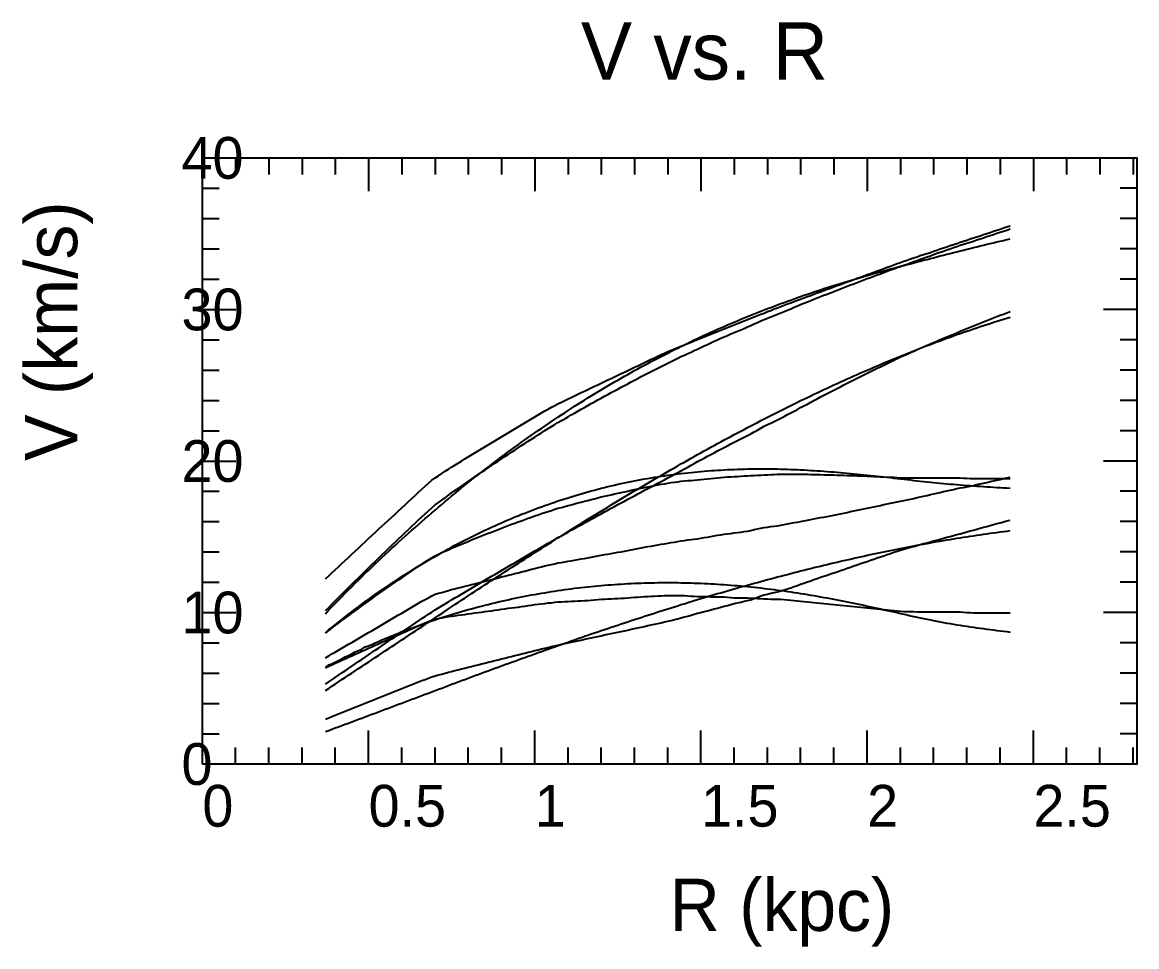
# Model space of a CAD drawing. Extents: x -35 to 179, y -35 to 142.
import ezdxf

# ---------------------------------------------------------------- set-up
doc = ezdxf.new("R2010")
doc.units = 0

msp = doc.modelspace()

# ---------------------------------------------------------------- linework, layer by layer
at = {"color": 0}
for p, q in [((6.38, 116.19), (6.38, 112.99)), ((12.75, 116.19), (12.75, 112.99)), ((19.13, 116.19), (19.13, 112.99)), ((25.5, 116.19), (25.5, 112.99)), ((31.88, 116.19), (31.88, 109.79)), ((38.25, 116.19), (38.25, 112.99)), ((44.63, 116.19), (44.63, 112.99)), ((51, 116.19), (51, 112.99)), ((57.38, 116.19), (57.38, 112.99)), ((63.75, 116.19), (63.75, 109.79)), ((70.13, 116.19), (70.13, 112.99)), ((76.5, 116.19), (76.5, 112.99)), ((82.88, 116.19), (82.88, 112.99)), ((89.25, 116.19), (89.25, 112.99)), ((95.63, 116.19), (95.63, 109.79)), ((102, 116.19), (102, 112.99)), ((108.38, 116.19), (108.38, 112.99)), ((114.75, 116.19), (114.75, 112.99)), ((121.13, 116.19), (121.13, 112.99)), ((127.5, 116.19), (127.5, 109.79)), ((133.88, 116.19), (133.88, 112.99)), ((140.25, 116.19), (140.25, 112.99)), ((146.63, 116.19), (146.63, 112.99)), ((153, 116.19), (153, 112.99)), ((159.38, 116.19), (159.38, 109.79)), ((165.76, 116.19), (165.76, 112.99)), ((172.13, 116.19), (172.13, 112.99)), ((178.51, 116.19), (178.51, 112.99)), ((0, 110.38), (3.2, 110.38)), ((179.2, 110.38), (176, 110.38)), ((0, 104.57), (3.2, 104.57)), ((179.2, 104.57), (176, 104.57)), ((0, 98.76), (3.2, 98.76)), ((179.2, 98.76), (176, 98.76)), ((0, 92.95), (3.2, 92.95)), ((179.2, 92.95), (176, 92.95)), ((0, 87.14), (6.4, 87.14)), ((179.2, 87.14), (172.8, 87.14)), ((0, 81.33), (3.2, 81.33)), ((179.2, 81.33), (176, 81.33)), ((0, 75.52), (3.2, 75.52)), ((179.2, 75.52), (176, 75.52)), ((0, 69.71), (3.2, 69.71)), ((179.2, 69.71), (176, 69.71)), ((0, 63.9), (3.2, 63.9)), ((179.2, 63.9), (176, 63.9)), ((0, 58.09), (6.4, 58.09)), ((179.2, 58.09), (172.8, 58.09)), ((0, 52.28), (3.2, 52.28)), ((179.2, 52.28), (176, 52.28)), ((0, 46.47), (3.2, 46.47)), ((179.2, 46.47), (176, 46.47)), ((0, 40.67), (3.2, 40.67)), ((179.2, 40.67), (176, 40.67)), ((0, 34.86), (3.2, 34.86)), ((179.2, 34.86), (176, 34.86)), ((0, 29.05), (6.4, 29.05)), ((179.2, 29.05), (172.8, 29.05)), ((0, 23.24), (3.2, 23.24)), ((179.2, 23.24), (176, 23.24)), ((0, 17.43), (3.2, 17.43)), ((179.2, 17.43), (176, 17.43)), ((0, 11.62), (3.2, 11.62)), ((179.2, 11.62), (176, 11.62)), ((0, 5.81), (3.2, 5.81)), ((31.88, 0), (31.88, 6.4)), ((63.75, 0), (63.75, 6.4)), ((95.63, 0), (95.63, 6.4)), ((127.5, 0), (127.5, 6.4)), ((159.38, 0), (159.38, 6.4)), ((179.2, 5.81), (176, 5.81)), ((6.38, 0), (6.38, 3.2)), ((12.75, 0), (12.75, 3.2)), ((19.13, 0), (19.13, 3.2)), ((25.5, 0), (25.5, 3.2)), ((38.25, 0), (38.25, 3.2)), ((44.63, 0), (44.63, 3.2)), ((51, 0), (51, 3.2)), ((57.38, 0), (57.38, 3.2)), ((70.13, 0), (70.13, 3.2)), ((76.5, 0), (76.5, 3.2)), ((82.88, 0), (82.88, 3.2)), ((89.25, 0), (89.25, 3.2)), ((102, 0), (102, 3.2)), ((108.38, 0), (108.38, 3.2)), ((114.75, 0), (114.75, 3.2)), ((121.13, 0), (121.13, 3.2)), ((133.88, 0), (133.88, 3.2)), ((140.25, 0), (140.25, 3.2)), ((146.63, 0), (146.63, 3.2)), ((153, 0), (153, 3.2)), ((165.76, 0), (165.76, 3.2)), ((172.13, 0), (172.13, 3.2)), ((178.51, 0), (178.51, 3.2))]:
    msp.add_line(p, q, dxfattribs=at)
msp.add_lwpolyline([(0, 0), (0, 116.19), (179.2, 116.19), (179.2, 0)], close=True, dxfattribs=at)
at = {"color": 6}
for points in [[(23.59, 35.52), (24.23, 36.09), (24.86, 36.65), (25.5, 37.22), (26.14, 37.81), (26.78, 38.41), (27.41, 39.02), (28.05, 39.62), (28.69, 40.22), (29.33, 40.82), (29.96, 41.41), (30.6, 42.01), (31.24, 42.61), (31.88, 43.21), (32.51, 43.81), (33.15, 44.41), (33.79, 45.01), (34.43, 45.58), (35.06, 46.16), (35.7, 46.74), (36.34, 47.32), (36.98, 47.92), (37.61, 48.52), (38.25, 49.11), (38.89, 49.71), (39.53, 50.31), (40.16, 50.91), (40.8, 51.5), (41.44, 52.1), (42.08, 52.68), (42.71, 53.25), (43.35, 53.82), (43.99, 54.39), (44.63, 54.85), (45.26, 55.27), (45.9, 55.7), (46.54, 56.12), (47.18, 56.52), (47.81, 56.91), (48.45, 57.31), (49.09, 57.7), (49.73, 58.09), (50.36, 58.48), (51, 58.87), (51.64, 59.25), (52.28, 59.64), (52.91, 60.02), (53.55, 60.41), (54.19, 60.79), (54.83, 61.17), (55.46, 61.56), (56.1, 61.94), (56.74, 62.33), (57.38, 62.71), (58.01, 63.1), (58.65, 63.49), (59.29, 63.87), (59.93, 64.26), (60.56, 64.64), (61.2, 65.03), (61.84, 65.41), (62.48, 65.79), (63.11, 66.18), (63.75, 66.57), (64.39, 66.96), (65.03, 67.35), (65.66, 67.71), (66.3, 68.05), (66.94, 68.4), (67.58, 68.74), (68.21, 69.06), (68.85, 69.37), (69.49, 69.68), (70.13, 69.98), (70.76, 70.29), (71.4, 70.59), (72.04, 70.89), (72.68, 71.19), (73.31, 71.49), (73.95, 71.8), (74.59, 72.1), (75.23, 72.41), (75.86, 72.71), (76.5, 73.02), (77.14, 73.32), (77.78, 73.62), (78.42, 73.93), (79.05, 74.23), (79.69, 74.54), (80.33, 74.84), (80.97, 75.15), (81.6, 75.45), (82.24, 75.76), (82.88, 76.06), (83.52, 76.36), (84.15, 76.67), (84.79, 76.97), (85.43, 77.28), (86.07, 77.59), (86.7, 77.89), (87.34, 78.19), (87.98, 78.49), (88.62, 78.79), (89.25, 79.09), (89.89, 79.34), (90.53, 79.61), (91.17, 79.87), (91.8, 80.13), (92.44, 80.38), (93.08, 80.63), (93.72, 80.88), (94.35, 81.13), (94.99, 81.39), (95.63, 81.64), (96.27, 81.9), (96.9, 82.16), (97.54, 82.41), (98.18, 82.67), (98.82, 82.92), (99.45, 83.18), (100.09, 83.43), (100.73, 83.69), (101.37, 83.95), (102, 84.2), (102.64, 84.45), (103.28, 84.71), (103.92, 84.96), (104.55, 85.21), (105.19, 85.46), (105.83, 85.71), (106.47, 85.96), (107.1, 86.21), (107.74, 86.46), (108.38, 86.72), (109.02, 86.97), (109.65, 87.23), (110.29, 87.48), (110.93, 87.72), (111.57, 87.96), (112.2, 88.2), (112.84, 88.44), (113.48, 88.67), (114.12, 88.91), (114.75, 89.14), (115.39, 89.38), (116.03, 89.61), (116.67, 89.84), (117.3, 90.07), (117.94, 90.31), (118.58, 90.54), (119.22, 90.78), (119.85, 91.01), (120.49, 91.25), (121.13, 91.48), (121.77, 91.71), (122.4, 91.95), (123.04, 92.18), (123.68, 92.42), (124.32, 92.65), (124.95, 92.88), (125.59, 93.11), (126.23, 93.35), (126.87, 93.59), (127.5, 93.82), (128.14, 94.06), (128.78, 94.3), (129.42, 94.53), (130.05, 94.76), (130.69, 94.99), (131.33, 95.22), (131.97, 95.46), (132.6, 95.7), (133.24, 95.94), (133.88, 96.17), (134.52, 96.39), (135.15, 96.6), (135.79, 96.82), (136.43, 97.03), (137.07, 97.24), (137.7, 97.46), (138.34, 97.67), (138.98, 97.88), (139.62, 98.09), (140.25, 98.31), (140.89, 98.52), (141.53, 98.73), (142.17, 98.94), (142.8, 99.15), (143.44, 99.37), (144.08, 99.58), (144.72, 99.8), (145.35, 100.01), (145.99, 100.22), (146.63, 100.44), (147.27, 100.65), (147.9, 100.86), (148.54, 101.07), (149.18, 101.28), (149.82, 101.49), (150.45, 101.71), (151.09, 101.92), (151.73, 102.13), (152.37, 102.35), (153, 102.56), (153.64, 102.77), (154.28, 102.98), (154.92, 103.19)], [(23.59, 8.63), (24.23, 8.88), (24.86, 9.13), (25.5, 9.37), (26.14, 9.62), (26.78, 9.88), (27.41, 10.13), (28.05, 10.39), (28.69, 10.64), (29.33, 10.9), (29.96, 11.15), (30.6, 11.41), (31.24, 11.67), (31.88, 11.92), (32.51, 12.18), (33.15, 12.43), (33.79, 12.69), (34.43, 12.94), (35.06, 13.2), (35.7, 13.45), (36.34, 13.7), (36.98, 13.96), (37.61, 14.21), (38.25, 14.47), (38.89, 14.73), (39.53, 14.98), (40.16, 15.24), (40.8, 15.49), (41.44, 15.75), (42.08, 15.99), (42.71, 16.23), (43.35, 16.46), (43.99, 16.7), (44.63, 16.93), (45.26, 17.08), (45.9, 17.25), (46.54, 17.42), (47.18, 17.59), (47.81, 17.75), (48.45, 17.91), (49.09, 18.06), (49.73, 18.22), (50.36, 18.38), (51, 18.54), (51.64, 18.71), (52.28, 18.87), (52.91, 19.03), (53.55, 19.19), (54.19, 19.35), (54.83, 19.51), (55.46, 19.67), (56.1, 19.83), (56.74, 19.99), (57.38, 20.14), (58.01, 20.3), (58.65, 20.46), (59.29, 20.62), (59.93, 20.78), (60.56, 20.94), (61.2, 21.1), (61.84, 21.26), (62.48, 21.42), (63.11, 21.58), (63.75, 21.74), (64.39, 21.9), (65.03, 22.06), (65.66, 22.22), (66.3, 22.37), (66.94, 22.52), (67.58, 22.66), (68.21, 22.81), (68.85, 22.95), (69.49, 23.08), (70.13, 23.22), (70.76, 23.36), (71.4, 23.5), (72.04, 23.63), (72.68, 23.77), (73.31, 23.91), (73.95, 24.05), (74.59, 24.19), (75.23, 24.33), (75.86, 24.47), (76.5, 24.6), (77.14, 24.74), (77.78, 24.88), (78.42, 25.02), (79.05, 25.16), (79.69, 25.29), (80.33, 25.42), (80.97, 25.56), (81.6, 25.69), (82.24, 25.83), (82.88, 25.98), (83.52, 26.12), (84.15, 26.26), (84.79, 26.39), (85.43, 26.53), (86.07, 26.66), (86.7, 26.8), (87.34, 26.94), (87.98, 27.08), (88.62, 27.23), (89.25, 27.37), (89.89, 27.53), (90.53, 27.7), (91.17, 27.86), (91.8, 28.02), (92.44, 28.2), (93.08, 28.37), (93.72, 28.54), (94.35, 28.72), (94.99, 28.89), (95.63, 29.06), (96.27, 29.23), (96.9, 29.39), (97.54, 29.56), (98.18, 29.74), (98.82, 29.91), (99.45, 30.08), (100.09, 30.25), (100.73, 30.41), (101.37, 30.58), (102, 30.75), (102.64, 30.91), (103.28, 31.05), (103.92, 31.2), (104.55, 31.35), (105.19, 31.5), (105.83, 31.75), (106.47, 31.99), (107.1, 32.23), (107.74, 32.46), (108.38, 32.59), (109.02, 32.73), (109.65, 32.86), (110.29, 33), (110.93, 33.19), (111.57, 33.4), (112.2, 33.6), (112.84, 33.8), (113.48, 34.02), (114.12, 34.24), (114.75, 34.46), (115.39, 34.68), (116.03, 34.91), (116.67, 35.13), (117.3, 35.35), (117.94, 35.57), (118.58, 35.79), (119.22, 36.01), (119.85, 36.22), (120.49, 36.44), (121.13, 36.65), (121.77, 36.87), (122.4, 37.09), (123.04, 37.31), (123.68, 37.53), (124.32, 37.75), (124.95, 37.97), (125.59, 38.2), (126.23, 38.42), (126.87, 38.63), (127.5, 38.85), (128.14, 39.07), (128.78, 39.28), (129.42, 39.5), (130.05, 39.72), (130.69, 39.94), (131.33, 40.16), (131.97, 40.37), (132.6, 40.59), (133.24, 40.8), (133.88, 41.01), (134.52, 41.2), (135.15, 41.38), (135.79, 41.55), (136.43, 41.72), (137.07, 41.9), (137.7, 42.07), (138.34, 42.25), (138.98, 42.42), (139.62, 42.59), (140.25, 42.77), (140.89, 42.94), (141.53, 43.12), (142.17, 43.29), (142.8, 43.46), (143.44, 43.64), (144.08, 43.81), (144.72, 43.99), (145.35, 44.16), (145.99, 44.33), (146.63, 44.51), (147.27, 44.68), (147.9, 44.86), (148.54, 45.04), (149.18, 45.21), (149.82, 45.39), (150.45, 45.56), (151.09, 45.74), (151.73, 45.91), (152.37, 46.09), (153, 46.26), (153.64, 46.42), (154.28, 46.59), (154.92, 46.76)]]:
    msp.add_lwpolyline(points, dxfattribs=at)
at = {"color": 4}
for points in [[(23.59, 29.4), (24.23, 30.03), (24.86, 30.67), (25.5, 31.29), (26.14, 31.92), (26.78, 32.56), (27.41, 33.19), (28.05, 33.83), (28.69, 34.46), (29.33, 35.09), (29.96, 35.72), (30.6, 36.35), (31.24, 36.97), (31.88, 37.6), (32.51, 38.22), (33.15, 38.84), (33.79, 39.47), (34.43, 40.08), (35.06, 40.7), (35.7, 41.32), (36.34, 41.93), (36.98, 42.55), (37.61, 43.16), (38.25, 43.76), (38.89, 44.38), (39.53, 44.98), (40.16, 45.59), (40.8, 46.2), (41.44, 46.79), (42.08, 47.4), (42.71, 47.97), (43.35, 48.54), (43.99, 49.11), (44.63, 49.68), (45.26, 50.13), (45.9, 50.6), (46.54, 51.06), (47.18, 51.52), (47.81, 51.97), (48.45, 52.41), (49.09, 52.85), (49.73, 53.29), (50.36, 53.73), (51, 54.17), (51.64, 54.61), (52.28, 55.05), (52.91, 55.49), (53.55, 55.92), (54.19, 56.35), (54.83, 56.78), (55.46, 57.21), (56.1, 57.65), (56.74, 58.08), (57.38, 58.51), (58.01, 58.94), (58.65, 59.36), (59.29, 59.77), (59.93, 60.19), (60.56, 60.6), (61.2, 61.03), (61.84, 61.45), (62.48, 61.87), (63.11, 62.28), (63.75, 62.69), (64.39, 63.1), (65.03, 63.51), (65.66, 63.91), (66.3, 64.3), (66.94, 64.7), (67.58, 65.08), (68.21, 65.47), (68.85, 65.84), (69.49, 66.2), (70.13, 66.57), (70.76, 66.93), (71.4, 67.29), (72.04, 67.65), (72.68, 68.01), (73.31, 68.36), (73.95, 68.73), (74.59, 69.09), (75.23, 69.45), (75.86, 69.81), (76.5, 70.16), (77.14, 70.51), (77.78, 70.86), (78.42, 71.2), (79.05, 71.54), (79.69, 71.88), (80.33, 72.22), (80.97, 72.56), (81.6, 72.89), (82.24, 73.24), (82.88, 73.59), (83.52, 73.93), (84.15, 74.27), (84.79, 74.6), (85.43, 74.92), (86.07, 75.25), (86.7, 75.57), (87.34, 75.89), (87.98, 76.22), (88.62, 76.54), (89.25, 76.85), (89.89, 77.17), (90.53, 77.48), (91.17, 77.79), (91.8, 78.1), (92.44, 78.4), (93.08, 78.69), (93.72, 78.98), (94.35, 79.27), (94.99, 79.55), (95.63, 79.85), (96.27, 80.15), (96.9, 80.44), (97.54, 80.73), (98.18, 81.03), (98.82, 81.32), (99.45, 81.61), (100.09, 81.9), (100.73, 82.17), (101.37, 82.44), (102, 82.71), (102.64, 82.97), (103.28, 83.24), (103.92, 83.52), (104.55, 83.79), (105.19, 84.06), (105.83, 84.36), (106.47, 84.65), (107.1, 84.94), (107.74, 85.23), (108.38, 85.48), (109.02, 85.73), (109.65, 85.99), (110.29, 86.24), (110.93, 86.51), (111.57, 86.77), (112.2, 87.03), (112.84, 87.29), (113.48, 87.56), (114.12, 87.81), (114.75, 88.07), (115.39, 88.33), (116.03, 88.59), (116.67, 88.84), (117.3, 89.1), (117.94, 89.35), (118.58, 89.6), (119.22, 89.85), (119.85, 90.1), (120.49, 90.35), (121.13, 90.6), (121.77, 90.85), (122.4, 91.1), (123.04, 91.34), (123.68, 91.59), (124.32, 91.84), (124.95, 92.08), (125.59, 92.33), (126.23, 92.57), (126.87, 92.81), (127.5, 93.05), (128.14, 93.29), (128.78, 93.53), (129.42, 93.77), (130.05, 94), (130.69, 94.24), (131.33, 94.47), (131.97, 94.71), (132.6, 94.94), (133.24, 95.17), (133.88, 95.4), (134.52, 95.62), (135.15, 95.85), (135.79, 96.08), (136.43, 96.31), (137.07, 96.54), (137.7, 96.77), (138.34, 96.99), (138.98, 97.22), (139.62, 97.45), (140.25, 97.67), (140.89, 97.9), (141.53, 98.12), (142.17, 98.34), (142.8, 98.57), (143.44, 98.79), (144.08, 99.01), (144.72, 99.23), (145.35, 99.44), (145.99, 99.64), (146.63, 99.85), (147.27, 100.05), (147.9, 100.26), (148.54, 100.47), (149.18, 100.69), (149.82, 100.9), (150.45, 101.11), (151.09, 101.32), (151.73, 101.53), (152.37, 101.74), (153, 101.95), (153.64, 102.16), (154.28, 102.36), (154.92, 102.57)], [(23.59, 15.31), (24.23, 15.74), (24.86, 16.17), (25.5, 16.59), (26.14, 17.02), (26.78, 17.46), (27.41, 17.89), (28.05, 18.33), (28.69, 18.76), (29.33, 19.2), (29.96, 19.63), (30.6, 20.07), (31.24, 20.5), (31.88, 20.93), (32.51, 21.37), (33.15, 21.8), (33.79, 22.24), (34.43, 22.67), (35.06, 23.11), (35.7, 23.54), (36.34, 23.97), (36.98, 24.41), (37.61, 24.84), (38.25, 25.28), (38.89, 25.71), (39.53, 26.14), (40.16, 26.58), (40.8, 27.01), (41.44, 27.45), (42.08, 27.87), (42.71, 28.3), (43.35, 28.72), (43.99, 29.14), (44.63, 29.56), (45.26, 29.93), (45.9, 30.32), (46.54, 30.7), (47.18, 31.09), (47.81, 31.46), (48.45, 31.84), (49.09, 32.21), (49.73, 32.59), (50.36, 32.97), (51, 33.35), (51.64, 33.73), (52.28, 34.1), (52.91, 34.48), (53.55, 34.86), (54.19, 35.23), (54.83, 35.61), (55.46, 35.99), (56.1, 36.36), (56.74, 36.73), (57.38, 37.11), (58.01, 37.48), (58.65, 37.86), (59.29, 38.23), (59.93, 38.6), (60.56, 38.97), (61.2, 39.35), (61.84, 39.72), (62.48, 40.09), (63.11, 40.47), (63.75, 40.84), (64.39, 41.21), (65.03, 41.58), (65.66, 41.95), (66.3, 42.31), (66.94, 42.67), (67.58, 43.04), (68.21, 43.4), (68.85, 43.75), (69.49, 44.11), (70.13, 44.46), (70.76, 44.82), (71.4, 45.17), (72.04, 45.52), (72.68, 45.88), (73.31, 46.23), (73.95, 46.58), (74.59, 46.93), (75.23, 47.28), (75.86, 47.64), (76.5, 47.99), (77.14, 48.34), (77.78, 48.69), (78.42, 49.03), (79.05, 49.38), (79.69, 49.72), (80.33, 50.07), (80.97, 50.41), (81.6, 50.75), (82.24, 51.1), (82.88, 51.44), (83.52, 51.79), (84.15, 52.13), (84.79, 52.47), (85.43, 52.81), (86.07, 53.15), (86.7, 53.48), (87.34, 53.83), (87.98, 54.17), (88.62, 54.5), (89.25, 54.84), (89.89, 55.19), (90.53, 55.54), (91.17, 55.88), (91.8, 56.23), (92.44, 56.58), (93.08, 56.93), (93.72, 57.27), (94.35, 57.62), (94.99, 57.97), (95.63, 58.31), (96.27, 58.65), (96.9, 58.99), (97.54, 59.33), (98.18, 59.67), (98.82, 60.01), (99.45, 60.35), (100.09, 60.69), (100.73, 61.02), (101.37, 61.36), (102, 61.69), (102.64, 62.02), (103.28, 62.34), (103.92, 62.66), (104.55, 62.98), (105.19, 63.3), (105.83, 63.67), (106.47, 64.03), (107.1, 64.39), (107.74, 64.75), (108.38, 65.06), (109.02, 65.36), (109.65, 65.67), (110.29, 65.97), (110.93, 66.31), (111.57, 66.64), (112.2, 66.98), (112.84, 67.31), (113.48, 67.65), (114.12, 67.99), (114.75, 68.33), (115.39, 68.67), (116.03, 69.01), (116.67, 69.35), (117.3, 69.69), (117.94, 70.02), (118.58, 70.36), (119.22, 70.69), (119.85, 71.02), (120.49, 71.35), (121.13, 71.67), (121.77, 72), (122.4, 72.33), (123.04, 72.66), (123.68, 72.98), (124.32, 73.31), (124.95, 73.63), (125.59, 73.95), (126.23, 74.28), (126.87, 74.59), (127.5, 74.91), (128.14, 75.23), (128.78, 75.54), (129.42, 75.86), (130.05, 76.17), (130.69, 76.49), (131.33, 76.8), (131.97, 77.11), (132.6, 77.41), (133.24, 77.72), (133.88, 78.03), (134.52, 78.32), (135.15, 78.6), (135.79, 78.88), (136.43, 79.16), (137.07, 79.44), (137.7, 79.71), (138.34, 79.99), (138.98, 80.27), (139.62, 80.54), (140.25, 80.81), (140.89, 81.08), (141.53, 81.35), (142.17, 81.62), (142.8, 81.89), (143.44, 82.16), (144.08, 82.42), (144.72, 82.69), (145.35, 82.95), (145.99, 83.21), (146.63, 83.47), (147.27, 83.73), (147.9, 83.99), (148.54, 84.25), (149.18, 84.51), (149.82, 84.76), (150.45, 85.02), (151.09, 85.27), (151.73, 85.52), (152.37, 85.77), (153, 86.02), (153.64, 86.26), (154.28, 86.5), (154.92, 86.75)], [(23.59, 25.1), (24.23, 25.57), (24.86, 26.06), (25.5, 26.53), (26.14, 27.01), (26.78, 27.49), (27.41, 27.96), (28.05, 28.43), (28.69, 28.91), (29.33, 29.37), (29.96, 29.84), (30.6, 30.31), (31.24, 30.76), (31.88, 31.24), (32.51, 31.69), (33.15, 32.15), (33.79, 32.61), (34.43, 33.05), (35.06, 33.51), (35.7, 33.96), (36.34, 34.4), (36.98, 34.85), (37.61, 35.29), (38.25, 35.72), (38.89, 36.17), (39.53, 36.6), (40.16, 37.04), (40.8, 37.47), (41.44, 37.9), (42.08, 38.33), (42.71, 38.73), (43.35, 39.13), (43.99, 39.53), (44.63, 39.93), (45.26, 40.22), (45.9, 40.52), (46.54, 40.8), (47.18, 41.09), (47.81, 41.36), (48.45, 41.63), (49.09, 41.9), (49.73, 42.16), (50.36, 42.43), (51, 42.69), (51.64, 42.96), (52.28, 43.21), (52.91, 43.48), (53.55, 43.73), (54.19, 43.98), (54.83, 44.23), (55.46, 44.47), (56.1, 44.73), (56.74, 44.99), (57.38, 45.23), (58.01, 45.49), (58.65, 45.72), (59.29, 45.95), (59.93, 46.18), (60.56, 46.41), (61.2, 46.65), (61.84, 46.89), (62.48, 47.11), (63.11, 47.35), (63.75, 47.57), (64.39, 47.78), (65.03, 48), (65.66, 48.22), (66.3, 48.42), (66.94, 48.63), (67.58, 48.83), (68.21, 49.02), (68.85, 49.2), (69.49, 49.37), (70.13, 49.54), (70.76, 49.71), (71.4, 49.87), (72.04, 50.04), (72.68, 50.2), (73.31, 50.36), (73.95, 50.53), (74.59, 50.7), (75.23, 50.86), (75.86, 51.03), (76.5, 51.19), (77.14, 51.33), (77.78, 51.48), (78.42, 51.62), (79.05, 51.77), (79.69, 51.91), (80.33, 52.05), (80.97, 52.19), (81.6, 52.32), (82.24, 52.47), (82.88, 52.62), (83.52, 52.76), (84.15, 52.9), (84.79, 53.03), (85.43, 53.15), (86.07, 53.27), (86.7, 53.39), (87.34, 53.5), (87.98, 53.62), (88.62, 53.73), (89.25, 53.84), (89.89, 53.94), (90.53, 54.03), (91.17, 54.12), (91.8, 54.2), (92.44, 54.27), (93.08, 54.33), (93.72, 54.38), (94.35, 54.43), (94.99, 54.49), (95.63, 54.56), (96.27, 54.62), (96.9, 54.69), (97.54, 54.75), (98.18, 54.82), (98.82, 54.88), (99.45, 54.94), (100.09, 55), (100.73, 55.03), (101.37, 55.06), (102, 55.09), (102.64, 55.12), (103.28, 55.17), (103.92, 55.22), (104.55, 55.27), (105.19, 55.31), (105.83, 55.34), (106.47, 55.37), (107.1, 55.39), (107.74, 55.41), (108.38, 55.44), (109.02, 55.48), (109.65, 55.51), (110.29, 55.54), (110.93, 55.56), (111.57, 55.57), (112.2, 55.58), (112.84, 55.58), (113.48, 55.58), (114.12, 55.57), (114.75, 55.56), (115.39, 55.55), (116.03, 55.54), (116.67, 55.53), (117.3, 55.51), (117.94, 55.5), (118.58, 55.48), (119.22, 55.47), (119.85, 55.45), (120.49, 55.44), (121.13, 55.42), (121.77, 55.4), (122.4, 55.38), (123.04, 55.36), (123.68, 55.34), (124.32, 55.32), (124.95, 55.3), (125.59, 55.27), (126.23, 55.25), (126.87, 55.22), (127.5, 55.2), (128.14, 55.17), (128.78, 55.14), (129.42, 55.11), (130.05, 55.08), (130.69, 55.05), (131.33, 55.02), (131.97, 54.99), (132.6, 54.96), (133.24, 54.93), (133.88, 54.89), (134.52, 54.86), (135.15, 54.86), (135.79, 54.86), (136.43, 54.86), (137.07, 54.85), (137.7, 54.86), (138.34, 54.86), (138.98, 54.86), (139.62, 54.86), (140.25, 54.86), (140.89, 54.86), (141.53, 54.86), (142.17, 54.86), (142.8, 54.86), (143.44, 54.86), (144.08, 54.86), (144.72, 54.86), (145.35, 54.84), (145.99, 54.81), (146.63, 54.79), (147.27, 54.76), (147.9, 54.75), (148.54, 54.74), (149.18, 54.74), (149.82, 54.73), (150.45, 54.73), (151.09, 54.73), (151.73, 54.73), (152.37, 54.73), (153, 54.73), (153.64, 54.73), (154.28, 54.73), (154.92, 54.73)]]:
    msp.add_lwpolyline(points, dxfattribs=at)
at = {"color": 3}
for points in [[(23.59, 28.8), (24.23, 29.56), (24.86, 30.13), (25.5, 30.79), (26.14, 31.44), (26.78, 32.08), (27.41, 32.75), (28.05, 33.37), (28.69, 34), (29.33, 34.67), (29.96, 35.26), (30.6, 35.88), (31.24, 36.56), (31.88, 37.13), (32.51, 37.74), (33.15, 38.35), (33.79, 38.95), (34.43, 39.56), (35.06, 40.15), (35.7, 40.74), (36.34, 41.35), (36.98, 41.92), (37.61, 42.5), (38.25, 43.11), (38.89, 43.67), (39.53, 44.23), (40.16, 44.8), (40.8, 45.37), (41.44, 45.93), (42.08, 46.49), (42.71, 47.04), (43.35, 47.6), (43.99, 48.14), (44.63, 48.69), (45.26, 49.24), (45.9, 49.77), (46.54, 50.3), (47.18, 50.83), (47.81, 51.36), (48.45, 51.88), (49.09, 52.4), (49.73, 52.92), (50.36, 53.44), (51, 53.94), (51.64, 54.45), (52.28, 54.96), (52.91, 55.46), (53.55, 55.95), (54.19, 56.45), (54.83, 56.94), (55.46, 57.43), (56.1, 57.91), (56.74, 58.39), (57.38, 58.87), (58.01, 59.34), (58.65, 59.82), (59.29, 60.29), (59.93, 60.75), (60.56, 61.21), (61.2, 61.67), (61.84, 62.13), (62.48, 62.58), (63.11, 63.03), (63.75, 63.47), (64.39, 63.91), (65.03, 64.35), (65.66, 64.79), (66.3, 65.22), (66.94, 65.66), (67.58, 66.08), (68.21, 66.5), (68.85, 66.93), (69.49, 67.34), (70.13, 67.76), (70.76, 68.17), (71.4, 68.58), (72.04, 68.98), (72.68, 69.38), (73.31, 69.78), (73.95, 70.18), (74.59, 70.57), (75.23, 70.96), (75.86, 71.35), (76.5, 71.73), (77.14, 72.11), (77.78, 72.49), (78.42, 72.87), (79.05, 73.24), (79.69, 73.61), (80.33, 73.97), (80.97, 74.34), (81.6, 74.7), (82.24, 75.06), (82.88, 75.41), (83.52, 75.76), (84.15, 76.11), (84.79, 76.46), (85.43, 76.8), (86.07, 77.14), (86.7, 77.47), (87.34, 77.81), (87.98, 78.14), (88.62, 78.47), (89.25, 78.79), (89.89, 79.12), (90.53, 79.44), (91.17, 79.75), (91.8, 80.07), (92.44, 80.38), (93.08, 80.69), (93.72, 80.99), (94.35, 81.3), (94.99, 81.6), (95.63, 81.9), (96.27, 82.19), (96.9, 82.48), (97.54, 82.77), (98.18, 83.06), (98.82, 83.34), (99.45, 83.62), (100.09, 83.9), (100.73, 84.18), (101.37, 84.45), (102, 84.73), (102.64, 84.99), (103.28, 85.26), (103.92, 85.52), (104.55, 85.78), (105.19, 86.04), (105.83, 86.3), (106.47, 86.55), (107.1, 86.8), (107.74, 87.05), (108.38, 87.3), (109.02, 87.54), (109.65, 87.78), (110.29, 88.02), (110.93, 88.26), (111.57, 88.49), (112.2, 88.72), (112.84, 88.95), (113.48, 89.18), (114.12, 89.41), (114.75, 89.63), (115.39, 89.85), (116.03, 90.07), (116.67, 90.28), (117.3, 90.5), (117.94, 90.71), (118.58, 90.92), (119.22, 91.13), (119.85, 91.33), (120.49, 91.54), (121.13, 91.74), (121.77, 91.94), (122.4, 92.14), (123.04, 92.33), (123.68, 92.53), (124.32, 92.72), (124.95, 92.91), (125.59, 93.1), (126.23, 93.29), (126.87, 93.47), (127.5, 93.65), (128.14, 93.84), (128.78, 94.02), (129.42, 94.2), (130.05, 94.37), (130.69, 94.55), (131.33, 94.72), (131.97, 94.9), (132.6, 95.07), (133.24, 95.24), (133.88, 95.41), (134.52, 95.58), (135.15, 95.75), (135.79, 95.91), (136.43, 96.08), (137.07, 96.24), (137.7, 96.41), (138.34, 96.57), (138.98, 96.74), (139.62, 96.9), (140.25, 97.06), (140.89, 97.23), (141.53, 97.39), (142.17, 97.56), (142.8, 97.72), (143.44, 97.88), (144.08, 98.04), (144.72, 98.21), (145.35, 98.37), (145.99, 98.53), (146.63, 98.69), (147.27, 98.85), (147.9, 99.01), (148.54, 99.17), (149.18, 99.32), (149.82, 99.48), (150.45, 99.63), (151.09, 99.79), (151.73, 99.94), (152.37, 100.09), (153, 100.24), (153.64, 100.39), (154.28, 100.54), (154.92, 100.69)], [(23.59, 14.09), (24.23, 14.51), (24.86, 14.92), (25.5, 15.34), (26.14, 15.76), (26.78, 16.18), (27.41, 16.6), (28.05, 17.02), (28.69, 17.44), (29.33, 17.87), (29.96, 18.29), (30.6, 18.71), (31.24, 19.13), (31.88, 19.55), (32.51, 19.98), (33.15, 20.4), (33.79, 20.82), (34.43, 21.25), (35.06, 21.67), (35.7, 22.1), (36.34, 22.52), (36.98, 22.94), (37.61, 23.37), (38.25, 23.79), (38.89, 24.22), (39.53, 24.64), (40.16, 25.06), (40.8, 25.49), (41.44, 25.91), (42.08, 26.33), (42.71, 26.76), (43.35, 27.18), (43.99, 27.6), (44.63, 28.03), (45.26, 28.45), (45.9, 28.87), (46.54, 29.29), (47.18, 29.72), (47.81, 30.14), (48.45, 30.56), (49.09, 30.98), (49.73, 31.4), (50.36, 31.82), (51, 32.24), (51.64, 32.66), (52.28, 33.08), (52.91, 33.49), (53.55, 33.91), (54.19, 34.33), (54.83, 34.75), (55.46, 35.16), (56.1, 35.58), (56.74, 35.99), (57.38, 36.41), (58.01, 36.82), (58.65, 37.23), (59.29, 37.65), (59.93, 38.06), (60.56, 38.47), (61.2, 38.88), (61.84, 39.29), (62.48, 39.7), (63.11, 40.11), (63.75, 40.52), (64.39, 40.92), (65.03, 41.33), (65.66, 41.74), (66.3, 42.14), (66.94, 42.54), (67.58, 42.95), (68.21, 43.35), (68.85, 43.75), (69.49, 44.15), (70.13, 44.55), (70.76, 44.95), (71.4, 45.35), (72.04, 45.74), (72.68, 46.14), (73.31, 46.53), (73.95, 46.93), (74.59, 47.32), (75.23, 47.71), (75.86, 48.11), (76.5, 48.5), (77.14, 48.88), (77.78, 49.27), (78.42, 49.66), (79.05, 50.05), (79.69, 50.43), (80.33, 50.81), (80.97, 51.2), (81.6, 51.58), (82.24, 51.96), (82.88, 52.34), (83.52, 52.72), (84.15, 53.1), (84.79, 53.47), (85.43, 53.85), (86.07, 54.22), (86.7, 54.59), (87.34, 54.96), (87.98, 55.33), (88.62, 55.7), (89.25, 56.07), (89.89, 56.44), (90.53, 56.8), (91.17, 57.17), (91.8, 57.53), (92.44, 57.89), (93.08, 58.25), (93.72, 58.61), (94.35, 58.97), (94.99, 59.32), (95.63, 59.68), (96.27, 60.03), (96.9, 60.38), (97.54, 60.73), (98.18, 61.08), (98.82, 61.43), (99.45, 61.78), (100.09, 62.12), (100.73, 62.47), (101.37, 62.81), (102, 63.15), (102.64, 63.49), (103.28, 63.83), (103.92, 64.16), (104.55, 64.5), (105.19, 64.83), (105.83, 65.17), (106.47, 65.5), (107.1, 65.83), (107.74, 66.15), (108.38, 66.48), (109.02, 66.8), (109.65, 67.13), (110.29, 67.45), (110.93, 67.77), (111.57, 68.09), (112.2, 68.4), (112.84, 68.72), (113.48, 69.03), (114.12, 69.35), (114.75, 69.66), (115.39, 69.97), (116.03, 70.27), (116.67, 70.58), (117.3, 70.88), (117.94, 71.18), (118.58, 71.49), (119.22, 71.78), (119.85, 72.08), (120.49, 72.38), (121.13, 72.67), (121.77, 72.96), (122.4, 73.25), (123.04, 73.54), (123.68, 73.83), (124.32, 74.12), (124.95, 74.4), (125.59, 74.68), (126.23, 74.96), (126.87, 75.24), (127.5, 75.52), (128.14, 75.79), (128.78, 76.07), (129.42, 76.34), (130.05, 76.61), (130.69, 76.88), (131.33, 77.14), (131.97, 77.41), (132.6, 77.67), (133.24, 77.93), (133.88, 78.19), (134.52, 78.45), (135.15, 78.7), (135.79, 78.96), (136.43, 79.21), (137.07, 79.46), (137.7, 79.71), (138.34, 79.95), (138.98, 80.2), (139.62, 80.44), (140.25, 80.68), (140.89, 80.92), (141.53, 81.15), (142.17, 81.39), (142.8, 81.62), (143.44, 81.85), (144.08, 82.08), (144.72, 82.31), (145.35, 82.53), (145.99, 82.76), (146.63, 82.98), (147.27, 83.2), (147.9, 83.42), (148.54, 83.63), (149.18, 83.85), (149.82, 84.06), (150.45, 84.27), (151.09, 84.47), (151.73, 84.68), (152.37, 84.88), (153, 85.09), (153.64, 85.29), (154.28, 85.48), (154.92, 85.68)], [(23.59, 25.12), (24.23, 25.76), (24.86, 26.17), (25.5, 26.7), (26.14, 27.2), (26.78, 27.7), (27.41, 28.23), (28.05, 28.7), (28.69, 29.18), (29.33, 29.71), (29.96, 30.15), (30.6, 30.62), (31.24, 31.15), (31.88, 31.56), (32.51, 32.02), (33.15, 32.47), (33.79, 32.92), (34.43, 33.37), (35.06, 33.8), (35.7, 34.23), (36.34, 34.68), (36.98, 35.08), (37.61, 35.5), (38.25, 35.95), (38.89, 36.34), (39.53, 36.74), (40.16, 37.13), (40.8, 37.53), (41.44, 37.93), (42.08, 38.31), (42.71, 38.69), (43.35, 39.08), (43.99, 39.44), (44.63, 39.81), (45.26, 40.19), (45.9, 40.54), (46.54, 40.89), (47.18, 41.24), (47.81, 41.59), (48.45, 41.93), (49.09, 42.26), (49.73, 42.6), (50.36, 42.93), (51, 43.25), (51.64, 43.57), (52.28, 43.9), (52.91, 44.21), (53.55, 44.51), (54.19, 44.81), (54.83, 45.11), (55.46, 45.4), (56.1, 45.69), (56.74, 45.98), (57.38, 46.26), (58.01, 46.54), (58.65, 46.81), (59.29, 47.09), (59.93, 47.36), (60.56, 47.61), (61.2, 47.87), (61.84, 48.12), (62.48, 48.37), (63.11, 48.62), (63.75, 48.86), (64.39, 49.1), (65.03, 49.33), (65.66, 49.56), (66.3, 49.78), (66.94, 50.01), (67.58, 50.22), (68.21, 50.43), (68.85, 50.65), (69.49, 50.85), (70.13, 51.05), (70.76, 51.25), (71.4, 51.44), (72.04, 51.63), (72.68, 51.82), (73.31, 52), (73.95, 52.19), (74.59, 52.35), (75.23, 52.53), (75.86, 52.7), (76.5, 52.86), (77.14, 53.02), (77.78, 53.17), (78.42, 53.32), (79.05, 53.47), (79.69, 53.62), (80.33, 53.76), (80.97, 53.9), (81.6, 54.03), (82.24, 54.16), (82.88, 54.29), (83.52, 54.41), (84.15, 54.53), (84.79, 54.65), (85.43, 54.76), (86.07, 54.87), (86.7, 54.97), (87.34, 55.07), (87.98, 55.18), (88.62, 55.27), (89.25, 55.36), (89.89, 55.45), (90.53, 55.53), (91.17, 55.61), (91.8, 55.69), (92.44, 55.76), (93.08, 55.83), (93.72, 55.9), (94.35, 55.96), (94.99, 56.03), (95.63, 56.08), (96.27, 56.14), (96.9, 56.19), (97.54, 56.24), (98.18, 56.28), (98.82, 56.32), (99.45, 56.36), (100.09, 56.4), (100.73, 56.43), (101.37, 56.46), (102, 56.49), (102.64, 56.51), (103.28, 56.53), (103.92, 56.55), (104.55, 56.56), (105.19, 56.57), (105.83, 56.58), (106.47, 56.58), (107.1, 56.58), (107.74, 56.58), (108.38, 56.58), (109.02, 56.58), (109.65, 56.57), (110.29, 56.56), (110.93, 56.54), (111.57, 56.52), (112.2, 56.51), (112.84, 56.48), (113.48, 56.46), (114.12, 56.43), (114.75, 56.4), (115.39, 56.37), (116.03, 56.34), (116.67, 56.3), (117.3, 56.26), (117.94, 56.22), (118.58, 56.18), (119.22, 56.14), (119.85, 56.09), (120.49, 56.04), (121.13, 55.99), (121.77, 55.94), (122.4, 55.88), (123.04, 55.83), (123.68, 55.77), (124.32, 55.71), (124.95, 55.65), (125.59, 55.59), (126.23, 55.52), (126.87, 55.46), (127.5, 55.39), (128.14, 55.32), (128.78, 55.25), (129.42, 55.18), (130.05, 55.11), (130.69, 55.04), (131.33, 54.97), (131.97, 54.9), (132.6, 54.82), (133.24, 54.75), (133.88, 54.68), (134.52, 54.6), (135.15, 54.53), (135.79, 54.45), (136.43, 54.38), (137.07, 54.31), (137.7, 54.24), (138.34, 54.17), (138.98, 54.1), (139.62, 54.03), (140.25, 53.96), (140.89, 53.9), (141.53, 53.84), (142.17, 53.79), (142.8, 53.73), (143.44, 53.68), (144.08, 53.62), (144.72, 53.57), (145.35, 53.52), (145.99, 53.47), (146.63, 53.42), (147.27, 53.38), (147.9, 53.33), (148.54, 53.29), (149.18, 53.24), (149.82, 53.2), (150.45, 53.16), (151.09, 53.12), (151.73, 53.08), (152.37, 53.04), (153, 53), (153.64, 52.96), (154.28, 52.92), (154.92, 52.88)]]:
    msp.add_lwpolyline(points, dxfattribs=at)
at = {"color": 1}
msp.add_lwpolyline([(23.59, 20.38), (24.23, 20.74), (24.86, 21.1), (25.5, 21.46), (26.14, 21.82), (26.78, 22.2), (27.41, 22.57), (28.05, 22.95), (28.69, 23.32), (29.33, 23.69), (29.96, 24.07), (30.6, 24.44), (31.24, 24.81), (31.88, 25.19), (32.51, 25.56), (33.15, 25.94), (33.79, 26.31), (34.43, 26.69), (35.06, 27.06), (35.7, 27.44), (36.34, 27.82), (36.98, 28.2), (37.61, 28.57), (38.25, 28.94), (38.89, 29.32), (39.53, 29.69), (40.16, 30.07), (40.8, 30.45), (41.44, 30.83), (42.08, 31.21), (42.71, 31.54), (43.35, 31.88), (43.99, 32.22), (44.63, 32.56), (45.26, 32.73), (45.9, 32.91), (46.54, 33.1), (47.18, 33.28), (47.81, 33.44), (48.45, 33.59), (49.09, 33.75), (49.73, 33.91), (50.36, 34.07), (51, 34.23), (51.64, 34.4), (52.28, 34.56), (52.91, 34.72), (53.55, 34.88), (54.19, 35.04), (54.83, 35.2), (55.46, 35.36), (56.1, 35.53), (56.74, 35.7), (57.38, 35.87), (58.01, 36.04), (58.65, 36.19), (59.29, 36.34), (59.93, 36.5), (60.56, 36.65), (61.2, 36.83), (61.84, 37), (62.48, 37.17), (63.11, 37.34), (63.75, 37.5), (64.39, 37.66), (65.03, 37.82), (65.66, 37.98), (66.3, 38.12), (66.94, 38.26), (67.58, 38.4), (68.21, 38.55), (68.85, 38.66), (69.49, 38.76), (70.13, 38.87), (70.76, 38.97), (71.4, 39.08), (72.04, 39.19), (72.68, 39.31), (73.31, 39.42), (73.95, 39.53), (74.59, 39.66), (75.23, 39.79), (75.86, 39.91), (76.5, 40.04), (77.14, 40.14), (77.78, 40.26), (78.42, 40.37), (79.05, 40.48), (79.69, 40.59), (80.33, 40.69), (80.97, 40.8), (81.6, 40.91), (82.24, 41.05), (82.88, 41.18), (83.52, 41.31), (84.15, 41.45), (84.79, 41.56), (85.43, 41.67), (86.07, 41.78), (86.7, 41.89), (87.34, 42), (87.98, 42.12), (88.62, 42.23), (89.25, 42.34), (89.89, 42.46), (90.53, 42.56), (91.17, 42.67), (91.8, 42.78), (92.44, 42.87), (93.08, 42.96), (93.72, 43.04), (94.35, 43.12), (94.99, 43.2), (95.63, 43.31), (96.27, 43.42), (96.9, 43.52), (97.54, 43.62), (98.18, 43.74), (98.82, 43.85), (99.45, 43.96), (100.09, 44.07), (100.73, 44.14), (101.37, 44.22), (102, 44.3), (102.64, 44.38), (103.28, 44.47), (103.92, 44.57), (104.55, 44.67), (105.19, 44.77), (105.83, 44.93), (106.47, 45.07), (107.1, 45.21), (107.74, 45.35), (108.38, 45.43), (109.02, 45.52), (109.65, 45.61), (110.29, 45.69), (110.93, 45.81), (111.57, 45.93), (112.2, 46.04), (112.84, 46.15), (113.48, 46.28), (114.12, 46.39), (114.75, 46.51), (115.39, 46.63), (116.03, 46.75), (116.67, 46.87), (117.3, 46.99), (117.94, 47.11), (118.58, 47.23), (119.22, 47.35), (119.85, 47.48), (120.49, 47.6), (121.13, 47.73), (121.77, 47.86), (122.4, 47.98), (123.04, 48.11), (123.68, 48.24), (124.32, 48.38), (124.95, 48.51), (125.59, 48.65), (126.23, 48.78), (126.87, 48.91), (127.5, 49.04), (128.14, 49.18), (128.78, 49.31), (129.42, 49.45), (130.05, 49.58), (130.69, 49.72), (131.33, 49.85), (131.97, 49.99), (132.6, 50.12), (133.24, 50.26), (133.88, 50.39), (134.52, 50.51), (135.15, 50.65), (135.79, 50.79), (136.43, 50.93), (137.07, 51.07), (137.7, 51.21), (138.34, 51.36), (138.98, 51.5), (139.62, 51.64), (140.25, 51.79), (140.89, 51.93), (141.53, 52.07), (142.17, 52.22), (142.8, 52.36), (143.44, 52.51), (144.08, 52.65), (144.72, 52.8), (145.35, 52.92), (145.99, 53.04), (146.63, 53.16), (147.27, 53.28), (147.9, 53.42), (148.54, 53.56), (149.18, 53.7), (149.82, 53.84), (150.45, 53.99), (151.09, 54.14), (151.73, 54.28), (152.37, 54.43), (153, 54.57), (153.64, 54.72), (154.28, 54.86), (154.92, 55)], dxfattribs=at)
at = {"color": 2}
for points in [[(23.59, 20.38), (24.23, 20.74), (24.86, 21.1), (25.5, 21.46), (26.14, 21.82), (26.78, 22.2), (27.41, 22.57), (28.05, 22.95), (28.69, 23.32), (29.33, 23.69), (29.96, 24.07), (30.6, 24.44), (31.24, 24.81), (31.88, 25.19), (32.51, 25.56), (33.15, 25.94), (33.79, 26.31), (34.43, 26.69), (35.06, 27.06), (35.7, 27.44), (36.34, 27.82), (36.98, 28.2), (37.61, 28.57), (38.25, 28.94), (38.89, 29.32), (39.53, 29.69), (40.16, 30.07), (40.8, 30.45), (41.44, 30.83), (42.08, 31.21), (42.71, 31.54), (43.35, 31.88), (43.99, 32.22), (44.63, 32.56), (45.26, 32.73), (45.9, 32.91), (46.54, 33.1), (47.18, 33.28), (47.81, 33.44), (48.45, 33.59), (49.09, 33.75), (49.73, 33.91), (50.36, 34.07), (51, 34.23), (51.64, 34.4), (52.28, 34.56), (52.91, 34.72), (53.55, 34.88), (54.19, 35.04), (54.83, 35.2), (55.46, 35.36), (56.1, 35.53), (56.74, 35.7), (57.38, 35.87), (58.01, 36.04), (58.65, 36.19), (59.29, 36.34), (59.93, 36.5), (60.56, 36.65), (61.2, 36.83), (61.84, 37), (62.48, 37.17), (63.11, 37.34), (63.75, 37.5), (64.39, 37.66), (65.03, 37.82), (65.66, 37.98), (66.3, 38.12), (66.94, 38.26), (67.58, 38.4), (68.21, 38.55), (68.85, 38.66), (69.49, 38.76), (70.13, 38.87), (70.76, 38.97), (71.4, 39.08), (72.04, 39.19), (72.68, 39.31), (73.31, 39.42), (73.95, 39.53), (74.59, 39.66), (75.23, 39.79), (75.86, 39.91), (76.5, 40.04), (77.14, 40.14), (77.78, 40.26), (78.42, 40.37), (79.05, 40.48), (79.69, 40.59), (80.33, 40.69), (80.97, 40.8), (81.6, 40.91), (82.24, 41.05), (82.88, 41.18), (83.52, 41.31), (84.15, 41.45), (84.79, 41.56), (85.43, 41.67), (86.07, 41.78), (86.7, 41.89), (87.34, 42), (87.98, 42.12), (88.62, 42.23), (89.25, 42.34), (89.89, 42.46), (90.53, 42.56), (91.17, 42.67), (91.8, 42.78), (92.44, 42.87), (93.08, 42.96), (93.72, 43.04), (94.35, 43.12), (94.99, 43.2), (95.63, 43.31), (96.27, 43.42), (96.9, 43.52), (97.54, 43.62), (98.18, 43.74), (98.82, 43.85), (99.45, 43.96), (100.09, 44.07), (100.73, 44.14), (101.37, 44.22), (102, 44.3), (102.64, 44.38), (103.28, 44.47), (103.92, 44.57), (104.55, 44.67), (105.19, 44.77), (105.83, 44.93), (106.47, 45.07), (107.1, 45.21), (107.74, 45.35), (108.38, 45.43), (109.02, 45.52), (109.65, 45.61), (110.29, 45.69), (110.93, 45.81), (111.57, 45.93), (112.2, 46.04), (112.84, 46.15), (113.48, 46.28), (114.12, 46.39), (114.75, 46.51), (115.39, 46.63), (116.03, 46.75), (116.67, 46.87), (117.3, 46.99), (117.94, 47.11), (118.58, 47.23), (119.22, 47.35), (119.85, 47.48), (120.49, 47.6), (121.13, 47.73), (121.77, 47.86), (122.4, 47.98), (123.04, 48.11), (123.68, 48.24), (124.32, 48.38), (124.95, 48.51), (125.59, 48.65), (126.23, 48.78), (126.87, 48.91), (127.5, 49.04), (128.14, 49.18), (128.78, 49.31), (129.42, 49.45), (130.05, 49.58), (130.69, 49.72), (131.33, 49.85), (131.97, 49.99), (132.6, 50.12), (133.24, 50.26), (133.88, 50.39), (134.52, 50.51), (135.15, 50.65), (135.79, 50.79), (136.43, 50.93), (137.07, 51.07), (137.7, 51.21), (138.34, 51.36), (138.98, 51.5), (139.62, 51.64), (140.25, 51.79), (140.89, 51.93), (141.53, 52.07), (142.17, 52.22), (142.8, 52.36), (143.44, 52.51), (144.08, 52.65), (144.72, 52.8), (145.35, 52.92), (145.99, 53.04), (146.63, 53.16), (147.27, 53.28), (147.9, 53.42), (148.54, 53.56), (149.18, 53.7), (149.82, 53.84), (150.45, 53.99), (151.09, 54.14), (151.73, 54.28), (152.37, 54.43), (153, 54.57), (153.64, 54.72), (154.28, 54.86), (154.92, 55)], [(23.59, 6.21), (24.23, 6.45), (24.86, 6.68), (25.5, 6.92), (26.14, 7.15), (26.78, 7.39), (27.41, 7.62), (28.05, 7.86), (28.69, 8.1), (29.33, 8.33), (29.96, 8.57), (30.6, 8.81), (31.24, 9.05), (31.88, 9.29), (32.51, 9.53), (33.15, 9.77), (33.79, 10.01), (34.43, 10.25), (35.06, 10.49), (35.7, 10.73), (36.34, 10.97), (36.98, 11.21), (37.61, 11.45), (38.25, 11.69), (38.89, 11.93), (39.53, 12.17), (40.16, 12.41), (40.8, 12.65), (41.44, 12.89), (42.08, 13.13), (42.71, 13.37), (43.35, 13.61), (43.99, 13.85), (44.63, 14.08), (45.26, 14.32), (45.9, 14.56), (46.54, 14.8), (47.18, 15.04), (47.81, 15.28), (48.45, 15.52), (49.09, 15.76), (49.73, 15.99), (50.36, 16.23), (51, 16.47), (51.64, 16.71), (52.28, 16.94), (52.91, 17.18), (53.55, 17.41), (54.19, 17.65), (54.83, 17.88), (55.46, 18.12), (56.1, 18.35), (56.74, 18.59), (57.38, 18.82), (58.01, 19.05), (58.65, 19.29), (59.29, 19.52), (59.93, 19.75), (60.56, 19.98), (61.2, 20.21), (61.84, 20.44), (62.48, 20.67), (63.11, 20.9), (63.75, 21.13), (64.39, 21.36), (65.03, 21.59), (65.66, 21.81), (66.3, 22.04), (66.94, 22.27), (67.58, 22.49), (68.21, 22.72), (68.85, 22.94), (69.49, 23.17), (70.13, 23.39), (70.76, 23.61), (71.4, 23.83), (72.04, 24.05), (72.68, 24.27), (73.31, 24.49), (73.95, 24.71), (74.59, 24.93), (75.23, 25.15), (75.86, 25.37), (76.5, 25.58), (77.14, 25.8), (77.78, 26.01), (78.42, 26.23), (79.05, 26.44), (79.69, 26.65), (80.33, 26.87), (80.97, 27.08), (81.6, 27.29), (82.24, 27.5), (82.88, 27.71), (83.52, 27.92), (84.15, 28.12), (84.79, 28.33), (85.43, 28.54), (86.07, 28.74), (86.7, 28.94), (87.34, 29.15), (87.98, 29.35), (88.62, 29.55), (89.25, 29.75), (89.89, 29.95), (90.53, 30.15), (91.17, 30.35), (91.8, 30.55), (92.44, 30.74), (93.08, 30.94), (93.72, 31.13), (94.35, 31.33), (94.99, 31.52), (95.63, 31.71), (96.27, 31.9), (96.9, 32.09), (97.54, 32.28), (98.18, 32.47), (98.82, 32.66), (99.45, 32.84), (100.09, 33.03), (100.73, 33.21), (101.37, 33.4), (102, 33.58), (102.64, 33.76), (103.28, 33.94), (103.92, 34.12), (104.55, 34.3), (105.19, 34.48), (105.83, 34.65), (106.47, 34.83), (107.1, 35), (107.74, 35.18), (108.38, 35.35), (109.02, 35.52), (109.65, 35.69), (110.29, 35.86), (110.93, 36.03), (111.57, 36.2), (112.2, 36.36), (112.84, 36.53), (113.48, 36.69), (114.12, 36.85), (114.75, 37.01), (115.39, 37.17), (116.03, 37.33), (116.67, 37.49), (117.3, 37.65), (117.94, 37.81), (118.58, 37.96), (119.22, 38.11), (119.85, 38.27), (120.49, 38.42), (121.13, 38.57), (121.77, 38.72), (122.4, 38.87), (123.04, 39.01), (123.68, 39.16), (124.32, 39.3), (124.95, 39.45), (125.59, 39.59), (126.23, 39.73), (126.87, 39.87), (127.5, 40.01), (128.14, 40.15), (128.78, 40.28), (129.42, 40.42), (130.05, 40.55), (130.69, 40.68), (131.33, 40.81), (131.97, 40.94), (132.6, 41.07), (133.24, 41.2), (133.88, 41.33), (134.52, 41.45), (135.15, 41.57), (135.79, 41.7), (136.43, 41.82), (137.07, 41.94), (137.7, 42.06), (138.34, 42.17), (138.98, 42.29), (139.62, 42.4), (140.25, 42.52), (140.89, 42.63), (141.53, 42.74), (142.17, 42.85), (142.8, 42.96), (143.44, 43.06), (144.08, 43.17), (144.72, 43.27), (145.35, 43.37), (145.99, 43.48), (146.63, 43.58), (147.27, 43.67), (147.9, 43.77), (148.54, 43.87), (149.18, 43.96), (149.82, 44.05), (150.45, 44.15), (151.09, 44.24), (151.73, 44.33), (152.37, 44.41), (153, 44.5), (153.64, 44.58), (154.28, 44.67), (154.92, 44.75)], [(23.59, 18.48), (24.23, 19), (24.86, 19.18), (25.5, 19.53), (26.14, 19.85), (26.78, 20.17), (27.41, 20.54), (28.05, 20.82), (28.69, 21.12), (29.33, 21.51), (29.96, 21.75), (30.6, 22.05), (31.24, 22.44), (31.88, 22.64), (32.51, 22.94), (33.15, 23.21), (33.79, 23.49), (34.43, 23.79), (35.06, 24.04), (35.7, 24.3), (36.34, 24.6), (36.98, 24.83), (37.61, 25.08), (38.25, 25.39), (38.89, 25.59), (39.53, 25.83), (40.16, 26.07), (40.8, 26.3), (41.44, 26.55), (42.08, 26.77), (42.71, 26.99), (43.35, 27.23), (43.99, 27.43), (44.63, 27.64), (45.26, 27.89), (45.9, 28.07), (46.54, 28.27), (47.18, 28.47), (47.81, 28.66), (48.45, 28.87), (49.09, 29.05), (49.73, 29.23), (50.36, 29.43), (51, 29.6), (51.64, 29.77), (52.28, 29.97), (52.91, 30.12), (53.55, 30.29), (54.19, 30.45), (54.83, 30.61), (55.46, 30.77), (56.1, 30.92), (56.74, 31.07), (57.38, 31.23), (58.01, 31.36), (58.65, 31.5), (59.29, 31.66), (59.93, 31.78), (60.56, 31.91), (61.2, 32.04), (61.84, 32.16), (62.48, 32.29), (63.11, 32.41), (63.75, 32.52), (64.39, 32.64), (65.03, 32.75), (65.66, 32.85), (66.3, 32.97), (66.94, 33.06), (67.58, 33.16), (68.21, 33.25), (68.85, 33.35), (69.49, 33.43), (70.13, 33.52), (70.76, 33.6), (71.4, 33.69), (72.04, 33.76), (72.68, 33.84), (73.31, 33.91), (73.95, 33.98), (74.59, 34.04), (75.23, 34.11), (75.86, 34.17), (76.5, 34.22), (77.14, 34.28), (77.78, 34.33), (78.42, 34.38), (79.05, 34.42), (79.69, 34.47), (80.33, 34.51), (80.97, 34.55), (81.6, 34.58), (82.24, 34.61), (82.88, 34.64), (83.52, 34.67), (84.15, 34.69), (84.79, 34.71), (85.43, 34.73), (86.07, 34.74), (86.7, 34.76), (87.34, 34.77), (87.98, 34.78), (88.62, 34.78), (89.25, 34.78), (89.89, 34.78), (90.53, 34.77), (91.17, 34.77), (91.8, 34.76), (92.44, 34.75), (93.08, 34.73), (93.72, 34.71), (94.35, 34.7), (94.99, 34.67), (95.63, 34.65), (96.27, 34.62), (96.9, 34.59), (97.54, 34.56), (98.18, 34.52), (98.82, 34.48), (99.45, 34.44), (100.09, 34.4), (100.73, 34.35), (101.37, 34.3), (102, 34.25), (102.64, 34.2), (103.28, 34.14), (103.92, 34.08), (104.55, 34.02), (105.19, 33.96), (105.83, 33.89), (106.47, 33.82), (107.1, 33.75), (107.74, 33.68), (108.38, 33.6), (109.02, 33.52), (109.65, 33.44), (110.29, 33.36), (110.93, 33.27), (111.57, 33.18), (112.2, 33.09), (112.84, 33), (113.48, 32.9), (114.12, 32.8), (114.75, 32.71), (115.39, 32.6), (116.03, 32.5), (116.67, 32.39), (117.3, 32.28), (117.94, 32.17), (118.58, 32.06), (119.22, 31.95), (119.85, 31.83), (120.49, 31.71), (121.13, 31.59), (121.77, 31.47), (122.4, 31.34), (123.04, 31.22), (123.68, 31.09), (124.32, 30.96), (124.95, 30.83), (125.59, 30.7), (126.23, 30.56), (126.87, 30.43), (127.5, 30.29), (128.14, 30.15), (128.78, 30.01), (129.42, 29.87), (130.05, 29.73), (130.69, 29.59), (131.33, 29.45), (131.97, 29.3), (132.6, 29.16), (133.24, 29.02), (133.88, 28.87), (134.52, 28.73), (135.15, 28.58), (135.79, 28.44), (136.43, 28.3), (137.07, 28.16), (137.7, 28.02), (138.34, 27.88), (138.98, 27.75), (139.62, 27.62), (140.25, 27.49), (140.89, 27.37), (141.53, 27.25), (142.17, 27.13), (142.8, 27.02), (143.44, 26.92), (144.08, 26.81), (144.72, 26.71), (145.35, 26.61), (145.99, 26.51), (146.63, 26.41), (147.27, 26.32), (147.9, 26.22), (148.54, 26.13), (149.18, 26.04), (149.82, 25.96), (150.45, 25.87), (151.09, 25.78), (151.73, 25.7), (152.37, 25.62), (153, 25.54), (153.64, 25.45), (154.28, 25.38), (154.92, 25.3)]]:
    msp.add_lwpolyline(points, dxfattribs=at)
at = {"color": 5}
msp.add_lwpolyline([(23.59, 18.46), (24.23, 18.74), (24.86, 19.02), (25.5, 19.31), (26.14, 19.59), (26.78, 19.88), (27.41, 20.17), (28.05, 20.46), (28.69, 20.75), (29.33, 21.04), (29.96, 21.32), (30.6, 21.61), (31.24, 21.9), (31.88, 22.19), (32.51, 22.47), (33.15, 22.76), (33.79, 23.05), (34.43, 23.34), (35.06, 23.63), (35.7, 23.92), (36.34, 24.21), (36.98, 24.5), (37.61, 24.78), (38.25, 25.07), (38.89, 25.35), (39.53, 25.64), (40.16, 25.93), (40.8, 26.22), (41.44, 26.51), (42.08, 26.8), (42.71, 27.05), (43.35, 27.3), (43.99, 27.56), (44.63, 27.82), (45.26, 27.92), (45.9, 28.03), (46.54, 28.14), (47.18, 28.25), (47.81, 28.34), (48.45, 28.42), (49.09, 28.51), (49.73, 28.6), (50.36, 28.69), (51, 28.78), (51.64, 28.87), (52.28, 28.96), (52.91, 29.04), (53.55, 29.13), (54.19, 29.21), (54.83, 29.3), (55.46, 29.38), (56.1, 29.48), (56.74, 29.58), (57.38, 29.68), (58.01, 29.78), (58.65, 29.85), (59.29, 29.93), (59.93, 30.01), (60.56, 30.09), (61.2, 30.18), (61.84, 30.28), (62.48, 30.37), (63.11, 30.47), (63.75, 30.55), (64.39, 30.63), (65.03, 30.71), (65.66, 30.8), (66.3, 30.87), (66.94, 30.93), (67.58, 31), (68.21, 31.07), (68.85, 31.11), (69.49, 31.14), (70.13, 31.17), (70.76, 31.2), (71.4, 31.23), (72.04, 31.27), (72.68, 31.31), (73.31, 31.34), (73.95, 31.38), (74.59, 31.44), (75.23, 31.49), (75.86, 31.54), (76.5, 31.59), (77.14, 31.61), (77.78, 31.64), (78.42, 31.67), (79.05, 31.71), (79.69, 31.74), (80.33, 31.78), (80.97, 31.81), (81.6, 31.84), (82.24, 31.9), (82.88, 31.96), (83.52, 32.01), (84.15, 32.07), (84.79, 32.1), (85.43, 32.13), (86.07, 32.16), (86.7, 32.2), (87.34, 32.22), (87.98, 32.25), (88.62, 32.28), (89.25, 32.31), (89.89, 32.32), (90.53, 32.32), (91.17, 32.32), (91.8, 32.32), (92.44, 32.3), (93.08, 32.26), (93.72, 32.21), (94.35, 32.17), (94.99, 32.12), (95.63, 32.12), (96.27, 32.11), (96.9, 32.09), (97.54, 32.08), (98.18, 32.07), (98.82, 32.06), (99.45, 32.06), (100.09, 32.05), (100.73, 32), (101.37, 31.95), (102, 31.89), (102.64, 31.84), (103.28, 31.84), (103.92, 31.83), (104.55, 31.83), (105.19, 31.82), (105.83, 31.79), (106.47, 31.75), (107.1, 31.71), (107.74, 31.67), (108.38, 31.65), (109.02, 31.63), (109.65, 31.62), (110.29, 31.61), (110.93, 31.58), (111.57, 31.53), (112.2, 31.48), (112.84, 31.43), (113.48, 31.38), (114.12, 31.3), (114.75, 31.23), (115.39, 31.16), (116.03, 31.09), (116.67, 31.03), (117.3, 30.96), (117.94, 30.89), (118.58, 30.82), (119.22, 30.76), (119.85, 30.69), (120.49, 30.63), (121.13, 30.57), (121.77, 30.5), (122.4, 30.44), (123.04, 30.38), (123.68, 30.31), (124.32, 30.25), (124.95, 30.19), (125.59, 30.12), (126.23, 30.06), (126.87, 30), (127.5, 29.93), (128.14, 29.87), (128.78, 29.81), (129.42, 29.74), (130.05, 29.68), (130.69, 29.61), (131.33, 29.54), (131.97, 29.48), (132.6, 29.41), (133.24, 29.35), (133.88, 29.28), (134.52, 29.21), (135.15, 29.22), (135.79, 29.21), (136.43, 29.21), (137.07, 29.2), (137.7, 29.2), (138.34, 29.2), (138.98, 29.2), (139.62, 29.2), (140.25, 29.2), (140.89, 29.2), (141.53, 29.2), (142.17, 29.2), (142.8, 29.2), (143.44, 29.2), (144.08, 29.2), (144.72, 29.2), (145.35, 29.17), (145.99, 29.12), (146.63, 29.07), (147.27, 29.02), (147.9, 29), (148.54, 28.99), (149.18, 28.98), (149.82, 28.97), (150.45, 28.96), (151.09, 28.96), (151.73, 28.96), (152.37, 28.96), (153, 28.96), (153.64, 28.96), (154.28, 28.96), (154.92, 28.96)], dxfattribs=at)

# ---------------------------------------------------------------- texts
at = {"color": 0}
for s, height, p in [('V vs. R', 11, (72.6, 131.19)), ('40', 8, (-4, 112.19)), ('30', 8, (-4, 83.14)), ('20', 8, (-4, 54.09)), ('10', 8, (-4, 25.05)), ('0', 8, (-4, -4)), ('0', 8, (0, -12)), ('0.5', 8, (31.88, -12)), ('1', 8, (63.75, -12)), ('1.5', 8, (95.63, -12)), ('2', 8, (127.5, -12)), ('2.5', 8, (159.38, -12)), ('R (kpc)', 10, (89.6, -32))]:
    msp.add_text(s, height=height, dxfattribs=at).set_placement(p)
msp.add_text('V (km/s)', height=10, rotation=90, dxfattribs=at).set_placement((-24, 58.09))

doc.saveas('drawing.dxf')
